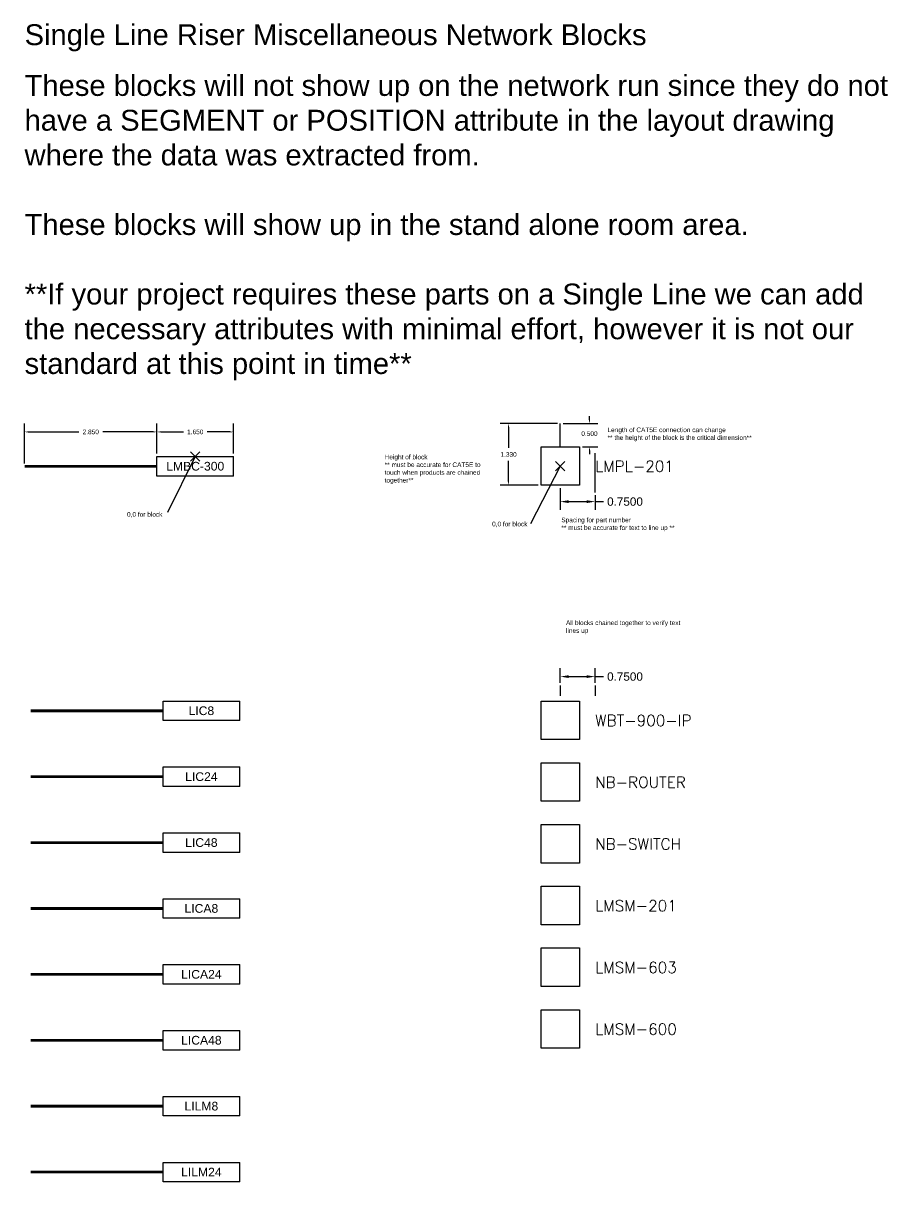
# Model space of a CAD drawing. Header units: inches. Extents: x -179 to 78, y 1 to 666.
# Drawn here: x -139.2 to -120.58, y 156.15 to 181.11 of the extents above; entities that cross this region are included whole.
import ezdxf

# ---------------------------------------------------------------- set-up
doc = ezdxf.new("R2010")
doc.units = ezdxf.units.IN
doc.header["$MEASUREMENT"] = 0
doc.header["$PDMODE"] = 3
doc.header["$PDSIZE"] = 0.1
doc.linetypes.add('DASHED', pattern=[0.75, 0.5, -0.25])
doc.styles.add('ROMANS', font='ROMANS.shx')
doc.styles.get("Standard").update_dxf_attribs({"font": 'arial.ttf'})
doc.dimstyles.get("Standard").update_dxf_attribs({"dimtxt": 0.18, "dimasz": 0.18, "dimexe": 0.18, "dimexo": 0.0625, "dimgap": 0.09, "dimtad": 0, "dimtih": 1, "dimtoh": 1, "dimdec": 4, "dimzin": 0, "dimdsep": 46, "dimtxsty": 'Standard', "dimcen": 0.09, "dimadec": 0, "dimazin": 0, "dimtfac": 1, "dimtdec": 4, "dimtofl": 0, "dimtmove": 0, "dimatfit": 3, "dimfxl": 1, "dimtolj": 1, "dimtzin": 0, "dimarcsym": 0})

# ---------------------------------------------------------------- blocks, each defined once
blk = doc.blocks.new('NB-ROUTER')
blk.add_lwpolyline([(-0.415, 0.415), (0.415, 0.415), (0.415, -0.415), (-0.415, -0.415)], close=True)
at = {"insert": (0.75, -0.005), "char_height": 0.24, "width": 5.724, "attachment_point": 4, "style": 'ROMANS'}
blk.add_mtext('NB-ROUTER', dxfattribs=at)
blk = doc.blocks.new('NB-SWITCH')
blk.add_lwpolyline([(-0.415, 0.415), (0.415, 0.415), (0.415, -0.415), (-0.415, -0.415)], close=True)
at = {"insert": (0.75, -0.005), "char_height": 0.24, "width": 5.724, "attachment_point": 4, "style": 'ROMANS'}
blk.add_mtext('NB-SWITCH', dxfattribs=at)
blk = doc.blocks.new('LMSM-201')
blk.add_lwpolyline([(-0.415, 0.415), (0.415, 0.415), (0.415, -0.415), (-0.415, -0.415)], close=True)
at = {"insert": (0.75, -0.005), "char_height": 0.24, "width": 5.724, "attachment_point": 4, "style": 'ROMANS'}
blk.add_mtext('LMSM-201', dxfattribs=at)
blk = doc.blocks.new('LMSM-603')
blk.add_lwpolyline([(-0.415, 0.415), (0.415, 0.415), (0.415, -0.415), (-0.415, -0.415)], close=True)
at = {"insert": (0.75, -0.005), "char_height": 0.24, "width": 5.724, "attachment_point": 4, "style": 'ROMANS'}
blk.add_mtext('LMSM-603', dxfattribs=at)
blk = doc.blocks.new('LMSM-600')
blk.add_lwpolyline([(-0.415, 0.415), (0.415, 0.415), (0.415, -0.415), (-0.415, -0.415)], close=True)
at = {"insert": (0.75, -0.005), "char_height": 0.24, "width": 5.724, "attachment_point": 4, "style": 'ROMANS'}
blk.add_mtext('LMSM-600', dxfattribs=at)
blk = doc.blocks.new('WBT-900-IP')
at = {"linetype": 'Continuous'}
for p, q in [((-0.188, 0.415), (-0.016, 0.415)), ((-0.188, 0.415), (-0.016, 0.415)), ((-0.016, 0.415), (0.193, 0.415)), ((-0.016, 0.415), (0.193, 0.415))]:
    blk.add_line(p, q, dxfattribs=at)
blk.add_lwpolyline([(-0.415, 0.415), (0.415, 0.415), (0.415, -0.415), (-0.415, -0.415)], close=True)
at = {"insert": (0.75, -0.005), "char_height": 0.24, "width": 5.724, "attachment_point": 4, "style": 'ROMANS'}
blk.add_mtext('WBT-900-IP', dxfattribs=at)
blk = doc.blocks.new('LMBC-300')
for p, q in [((-0.827, 0), (0.823, 0)), ((-0.827, -0.42), (-0.827, 0)), ((0.823, -0.42), (0.823, 0)), ((0.823, -0.42), (-0.827, -0.42))]:
    blk.add_line(p, q)
at = {"linetype": 'DASHED', "const_width": 0.06}
blk.add_lwpolyline([(-0.827, -0.21), (-3.677, -0.21)], dxfattribs=at)
at = {"insert": (-0.002, -0.21), "char_height": 0.1872, "width": 5.25301, "attachment_point": 5}
blk.add_mtext('LMBC-300', dxfattribs=at)
blk = doc.blocks.new('LIC8')
for p, q in [((-0.825, 0), (0.825, 0)), ((-0.825, -0.42), (-0.825, 0)), ((0.825, -0.42), (0.825, 0)), ((0.825, -0.42), (-0.825, -0.42))]:
    blk.add_line(p, q)
at = {"linetype": 'DASHED', "const_width": 0.06}
blk.add_lwpolyline([(-0.825, -0.21), (-3.675, -0.21)], dxfattribs=at)
at = {"insert": (0, -0.21), "char_height": 0.1872, "width": 5.25301, "attachment_point": 5}
blk.add_mtext('LIC8', dxfattribs=at)
blk = doc.blocks.new('LIC24')
for p, q in [((-0.825, 0), (0.825, 0)), ((-0.825, -0.42), (-0.825, 0)), ((0.825, -0.42), (0.825, 0)), ((0.825, -0.42), (-0.825, -0.42))]:
    blk.add_line(p, q)
at = {"linetype": 'DASHED', "const_width": 0.06}
blk.add_lwpolyline([(-0.825, -0.21), (-3.675, -0.21)], dxfattribs=at)
at = {"insert": (0, -0.21), "char_height": 0.1872, "width": 5.25301, "attachment_point": 5}
blk.add_mtext('LIC24', dxfattribs=at)
blk = doc.blocks.new('LIC48')
for p, q in [((-0.825, 0), (0.825, 0)), ((-0.825, -0.42), (-0.825, 0)), ((0.825, -0.42), (0.825, 0)), ((0.825, -0.42), (-0.825, -0.42))]:
    blk.add_line(p, q)
at = {"linetype": 'DASHED', "const_width": 0.06}
blk.add_lwpolyline([(-0.825, -0.21), (-3.675, -0.21)], dxfattribs=at)
at = {"insert": (0, -0.21), "char_height": 0.1872, "width": 5.25301, "attachment_point": 5}
blk.add_mtext('LIC48', dxfattribs=at)
blk = doc.blocks.new('LICA8')
for p, q in [((-0.825, 0), (0.825, 0)), ((-0.825, -0.42), (-0.825, 0)), ((0.825, -0.42), (0.825, 0)), ((0.825, -0.42), (-0.825, -0.42))]:
    blk.add_line(p, q)
at = {"linetype": 'DASHED', "const_width": 0.06}
blk.add_lwpolyline([(-0.825, -0.21), (-3.675, -0.21)], dxfattribs=at)
at = {"insert": (0, -0.21), "char_height": 0.1872, "width": 5.25301, "attachment_point": 5}
blk.add_mtext('LICA8', dxfattribs=at)
blk = doc.blocks.new('LICA24')
for p, q in [((-0.825, 0), (0.825, 0)), ((-0.825, -0.42), (-0.825, 0)), ((0.825, -0.42), (0.825, 0)), ((0.825, -0.42), (-0.825, -0.42))]:
    blk.add_line(p, q)
at = {"linetype": 'DASHED', "const_width": 0.06}
blk.add_lwpolyline([(-0.825, -0.21), (-3.675, -0.21)], dxfattribs=at)
at = {"insert": (0, -0.21), "char_height": 0.1872, "width": 5.25301, "attachment_point": 5}
blk.add_mtext('LICA24', dxfattribs=at)
blk = doc.blocks.new('LICA48')
for p, q in [((-0.825, 0), (0.825, 0)), ((-0.825, -0.42), (-0.825, 0)), ((0.825, -0.42), (0.825, 0)), ((0.825, -0.42), (-0.825, -0.42))]:
    blk.add_line(p, q)
at = {"linetype": 'DASHED', "const_width": 0.06}
blk.add_lwpolyline([(-0.825, -0.21), (-3.675, -0.21)], dxfattribs=at)
at = {"insert": (0, -0.21), "char_height": 0.1872, "width": 5.25301, "attachment_point": 5}
blk.add_mtext('LICA48', dxfattribs=at)
blk = doc.blocks.new('LILM8')
for p, q in [((-0.825, 0), (0.825, 0)), ((-0.825, -0.42), (-0.825, 0)), ((0.825, -0.42), (0.825, 0)), ((0.825, -0.42), (-0.825, -0.42))]:
    blk.add_line(p, q)
at = {"linetype": 'DASHED', "const_width": 0.06}
blk.add_lwpolyline([(-0.825, -0.21), (-3.675, -0.21)], dxfattribs=at)
at = {"insert": (0, -0.21), "char_height": 0.1872, "width": 5.25301, "attachment_point": 5}
blk.add_mtext('LILM8', dxfattribs=at)
blk = doc.blocks.new('LILM24')
for p, q in [((-0.825, 0), (0.825, 0)), ((-0.825, -0.42), (-0.825, 0)), ((0.825, -0.42), (0.825, 0)), ((0.825, -0.42), (-0.825, -0.42))]:
    blk.add_line(p, q)
at = {"linetype": 'DASHED', "const_width": 0.06}
blk.add_lwpolyline([(-0.825, -0.21), (-3.675, -0.21)], dxfattribs=at)
at = {"insert": (0, -0.21), "char_height": 0.1872, "width": 5.25301, "attachment_point": 5}
blk.add_mtext('LILM24', dxfattribs=at)
blk = doc.blocks.new('*D142')
at = {"color": 0, "lineweight": -2, "transparency": 16777216}
for p, q in [((-127.635, 166.901), (-127.635, 167.212)), ((-127.455, 167.032), (-127.065, 167.032)), ((-126.885, 166.901), (-126.885, 167.212)), ((-126.885, 167.032), (-126.705, 167.032))]:
    blk.add_line(p, q, dxfattribs=at)
at = {"color": 0, "transparency": 16777216}
for points in [[(-127.455, 167.062), (-127.455, 167.002), (-127.635, 167.032)], [(-127.065, 167.062), (-127.065, 167.002), (-126.885, 167.032)]]:
    blk.add_solid(points, dxfattribs=at)
at = {"layer": 'Defpoints', "color": 0, "transparency": 16777216}
for p in [(-126.885, 167.032), (-127.635, 166.839), (-126.885, 166.839)]:
    blk.add_point(p, dxfattribs=at)
at = {"color": 0, "transparency": 16777216, "insert": (-126.241, 167.032), "char_height": 0.18, "attachment_point": 5}
blk.add_mtext('\\A1;0.7500', dxfattribs=at)
blk = doc.blocks.new('*D143')
at = {"color": 0, "lineweight": -2, "transparency": 16777216}
for p, q in [((-127.697, 172.484), (-128.928, 172.484)), ((-128.748, 172.404), (-128.748, 171.96)), ((-128.748, 171.234), (-128.748, 171.678)), ((-128.112, 171.154), (-128.928, 171.154))]:
    blk.add_line(p, q, dxfattribs=at)
at = {"color": 0, "transparency": 16777216}
for points in [[(-128.761, 172.404), (-128.735, 172.404), (-128.748, 172.484)], [(-128.761, 171.234), (-128.735, 171.234), (-128.748, 171.154)]]:
    blk.add_solid(points, dxfattribs=at)
at = {"layer": 'Defpoints', "color": 0, "transparency": 16777216}
for p in [(-127.635, 172.484), (-128.748, 171.154), (-128.05, 171.154)]:
    blk.add_point(p, dxfattribs=at)
at = {"color": 0, "transparency": 16777216, "insert": (-128.748, 171.819), "char_height": 0.1, "attachment_point": 5}
blk.add_mtext('\\A1;1.330', dxfattribs=at)
blk = doc.blocks.new('*D144')
at = {"color": 0, "lineweight": -2, "transparency": 16777216}
for p, q in [((-127.007, 172.564), (-127.007, 172.644)), ((-127.572, 172.484), (-126.827, 172.484)), ((-127.157, 171.984), (-126.827, 171.984)), ((-127.007, 171.904), (-127.007, 171.824))]:
    blk.add_line(p, q, dxfattribs=at)
at = {"color": 0, "transparency": 16777216}
for points in [[(-127.02, 172.564), (-126.993, 172.564), (-127.007, 172.484)], [(-127.02, 171.904), (-126.993, 171.904), (-127.007, 171.984)]]:
    blk.add_solid(points, dxfattribs=at)
at = {"layer": 'Defpoints', "color": 0, "transparency": 16777216}
for p in [(-127.635, 172.484), (-127.22, 171.984), (-127.007, 171.984)]:
    blk.add_point(p, dxfattribs=at)
at = {"color": 0, "transparency": 16777216, "insert": (-127.007, 172.267), "char_height": 0.1, "attachment_point": 5}
blk.add_mtext('\\A1;0.500', dxfattribs=at)
blk = doc.blocks.new('*D145')
at = {"color": 0, "lineweight": -2, "transparency": 16777216}
for p, q in [((-127.635, 171.091), (-127.635, 170.622)), ((-127.455, 170.802), (-127.065, 170.802)), ((-126.885, 170.938), (-126.885, 170.622)), ((-126.885, 170.802), (-126.705, 170.802))]:
    blk.add_line(p, q, dxfattribs=at)
at = {"color": 0, "transparency": 16777216}
for points in [[(-127.455, 170.832), (-127.455, 170.772), (-127.635, 170.802)], [(-127.065, 170.832), (-127.065, 170.772), (-126.885, 170.802)]]:
    blk.add_solid(points, dxfattribs=at)
at = {"layer": 'Defpoints', "color": 0, "transparency": 16777216}
for p in [(-127.635, 171.154), (-126.885, 171.001), (-126.885, 170.802)]:
    blk.add_point(p, dxfattribs=at)
at = {"color": 0, "transparency": 16777216, "insert": (-126.241, 170.802), "char_height": 0.18, "attachment_point": 5}
blk.add_mtext('\\A1;0.7500', dxfattribs=at)
blk = doc.blocks.new('*D146')
at = {"color": 0, "lineweight": -2, "transparency": 16777216}
for p, q in [((-136.32, 171.836), (-136.32, 172.484)), ((-136.24, 172.304), (-135.749, 172.304)), ((-134.75, 172.304), (-135.242, 172.304)), ((-134.67, 171.836), (-134.67, 172.484))]:
    blk.add_line(p, q, dxfattribs=at)
at = {"color": 0, "transparency": 16777216}
for points in [[(-136.24, 172.317), (-136.24, 172.291), (-136.32, 172.304)], [(-134.75, 172.317), (-134.75, 172.291), (-134.67, 172.304)]]:
    blk.add_solid(points, dxfattribs=at)
at = {"layer": 'Defpoints', "color": 0, "transparency": 16777216}
for p in [(-134.67, 172.304), (-136.32, 171.774), (-134.67, 171.774)]:
    blk.add_point(p, dxfattribs=at)
at = {"color": 0, "transparency": 16777216, "insert": (-135.495, 172.304), "char_height": 0.1, "attachment_point": 5}
blk.add_mtext('\\A1;1.650', dxfattribs=at)
blk = doc.blocks.new('*D147')
at = {"color": 0, "lineweight": -2, "transparency": 16777216}
for p, q in [((-139.17, 171.626), (-139.17, 172.484)), ((-139.09, 172.304), (-138.005, 172.304)), ((-136.4, 172.304), (-137.486, 172.304)), ((-136.32, 171.836), (-136.32, 172.484))]:
    blk.add_line(p, q, dxfattribs=at)
at = {"color": 0, "transparency": 16777216}
for points in [[(-139.09, 172.317), (-139.09, 172.291), (-139.17, 172.304)], [(-136.4, 172.317), (-136.4, 172.291), (-136.32, 172.304)]]:
    blk.add_solid(points, dxfattribs=at)
at = {"layer": 'Defpoints', "color": 0, "transparency": 16777216}
for p in [(-139.17, 172.304), (-136.32, 171.774), (-139.17, 171.564)]:
    blk.add_point(p, dxfattribs=at)
at = {"color": 0, "transparency": 16777216, "insert": (-137.745, 172.304), "char_height": 0.1, "attachment_point": 5}
blk.add_mtext('\\A1;2.850', dxfattribs=at)

msp = doc.modelspace()

# ---------------------------------------------------------------- linework, layer by layer
msp.add_line((-127.63462, 171.98385), (-127.63462, 172.48385))
at = {"linetype": 'Continuous'}
msp.add_line((-127.82294, 171.98385), (-127.44156, 171.98385), dxfattribs=at)
at = {"color": 1}
for p, q in [((-126.88462, 171.00086), (-126.88462, 171.84899)), ((-127.63462, 171.56885), (-128.27664, 170.32652)), ((-127.63462, 166.83869), (-127.63462, 166.62115)), ((-126.88462, 166.83869), (-126.88462, 166.62115))]:
    msp.add_line(p, q, dxfattribs=at)
msp.add_lwpolyline([(-128.04962, 171.98385), (-127.21962, 171.98385), (-127.21962, 171.15385), (-128.04962, 171.15385)], close=True)
at = {"color": 4}
for p in [(-135.49548, 171.77394), (-127.63462, 171.56885)]:
    msp.add_point(p, dxfattribs=at)

# ---------------------------------------------------------------- block references
for name, p in [('LMBC-300', (-135.49392, 171.77394)), ('LIC8', (-135.36351, 166.50526)), ('WBT-900-IP', (-127.63462, 166.09026)), ('LIC24', (-135.36351, 165.08538)), ('NB-ROUTER', (-127.63462, 164.76026)), ('NB-SWITCH', (-127.63462, 163.43026)), ('LIC48', (-135.36351, 163.6655)), ('LMSM-201', (-127.63462, 162.10026)), ('LICA8', (-135.36351, 162.24562)), ('LMSM-603', (-127.63462, 160.77026)), ('LICA24', (-135.36351, 160.82574)), ('LMSM-600', (-127.63462, 159.44026)), ('LICA48', (-135.36351, 159.40586)), ('LILM8', (-135.36351, 157.98598)), ('LILM24', (-135.36351, 156.56609))]:
    msp.add_blockref(name, p)

# ---------------------------------------------------------------- texts
at = {"color": 1}
for p in [(-136.96379, 170.47728), (-129.10292, 170.26983)]:
    msp.add_text('0,0 for block', height=0.1, dxfattribs=at).set_placement(p)
for s, width, gutter_width, insert, char_height, attachment_point in [('Single Line Riser Miscellaneous Network Blocks', 26.7906867, 1, (-139.17048, 180.79481), 0.449284, 4), ('These blocks will not show up on the network run since they do not have a SEGMENT or POSITION attribute in the layout drawing where the data was extracted from.\\P\\PThese blocks will show up in the stand alone room area.\\P\\P**If your project requires these parts on a Single Line we can add the necessary attributes with minimal effort, however it is not our standard at this point in time**', 18.6374608, 1, (-139.17048, 176.70505), 0.44928402, 4), ('Length of CAT5E connection can change\\P** the height of the block is the critical dimension**', 3.4334536, 0.32048, (-126.61769, 172.39894), 0.1, 1)]:
    msp.add_mtext_dynamic_manual_height_columns(s, width=width, gutter_width=gutter_width, heights=[0], dxfattribs=dict(insert=insert, char_height=char_height, attachment_point=attachment_point))
at = {"color": 1, "char_height": 0.1, "attachment_point": 1}
for s, width, insert in [('Height of block\\P** must be accurate for CAT5E to touch when products are chained together**', 2.0883915, (-131.417, 171.81408)), ('Spacing for part number\\P** must be accurate for text to line up **', 3.0934946, (-127.61223, 170.45718)), ('All blocks chained together to verify text lines up', 2.7486349, (-127.51132, 168.24176))]:
    msp.add_mtext_dynamic_manual_height_columns(s, width=width, gutter_width=0.32048, heights=[0], dxfattribs=dict(at, insert=insert))
at = {"insert": (-126.88462, 171.56413), "char_height": 0.24, "width": 5.724, "attachment_point": 4, "style": 'ROMANS'}
msp.add_mtext('LMPL-201', dxfattribs=at)

# ---------------------------------------------------------------- dimensions: what is measured, and where the dimension line sits
dim = msp.add_linear_dim(base=(-127.00659, 171.98385), p1=(-127.63462, 172.48385), p2=(-127.21962, 171.98385), angle=90, dimstyle='Standard', override={"dimtxt": 0.1, "dimasz": 0.08, "dimdec": 3})
dim.commit()
dim.dimension.update_dxf_attribs({"geometry": '*D144', "text_midpoint": (-127.00659, 172.26737), "dimtype": 160})
at = {"color": 1}
for base, p2, picture, middle in [((-139.17048, 172.30385), (-139.17048, 171.564), '*D147', (-137.74548, 172.30385)), ((-134.67048, 172.30385), (-134.67048, 171.77394), '*D146', (-135.49548, 172.30385))]:
    dim = msp.add_linear_dim(base=base, p1=(-136.32048, 171.77394), p2=p2, dimstyle='Standard', override={"dimtxt": 0.1, "dimasz": 0.08, "dimdec": 3}, dxfattribs=at)
    dim.commit()
    dim.dimension.update_dxf_attribs({"geometry": picture, "text_midpoint": middle})
dim = msp.add_linear_dim(base=(-128.74804, 171.15385), p1=(-127.63462, 172.48385), p2=(-128.04962, 171.15385), angle=90, dimstyle='Standard', override={"dimtxt": 0.1, "dimasz": 0.08, "dimdec": 3}, dxfattribs=at)
dim.commit()
dim.dimension.update_dxf_attribs({"geometry": '*D143', "text_midpoint": (-128.74804, 171.81885)})
for base, p1, p2, picture, middle in [((-126.88462, 170.80151), (-127.63462, 171.15385), (-126.88462, 171.00086), '*D145', (-126.24129, 170.80151)), ((-126.88462, 167.03247), (-127.63462, 166.83869), (-126.88462, 166.83869), '*D142', (-126.24129, 167.03247))]:
    dim = msp.add_linear_dim(base=base, p1=p1, p2=p2, dimstyle='Standard', dxfattribs=at)
    dim.commit()
    dim.dimension.update_dxf_attribs({"geometry": picture, "text_midpoint": middle})

# ---------------------------------------------------------------- leaders
msp.add_leader([(-135.49548, 171.77394), (-136.09276, 170.56504)], dimstyle='Standard', override={"dimasz": 0.08}, dxfattribs=at)

doc.saveas('drawing.dxf')
